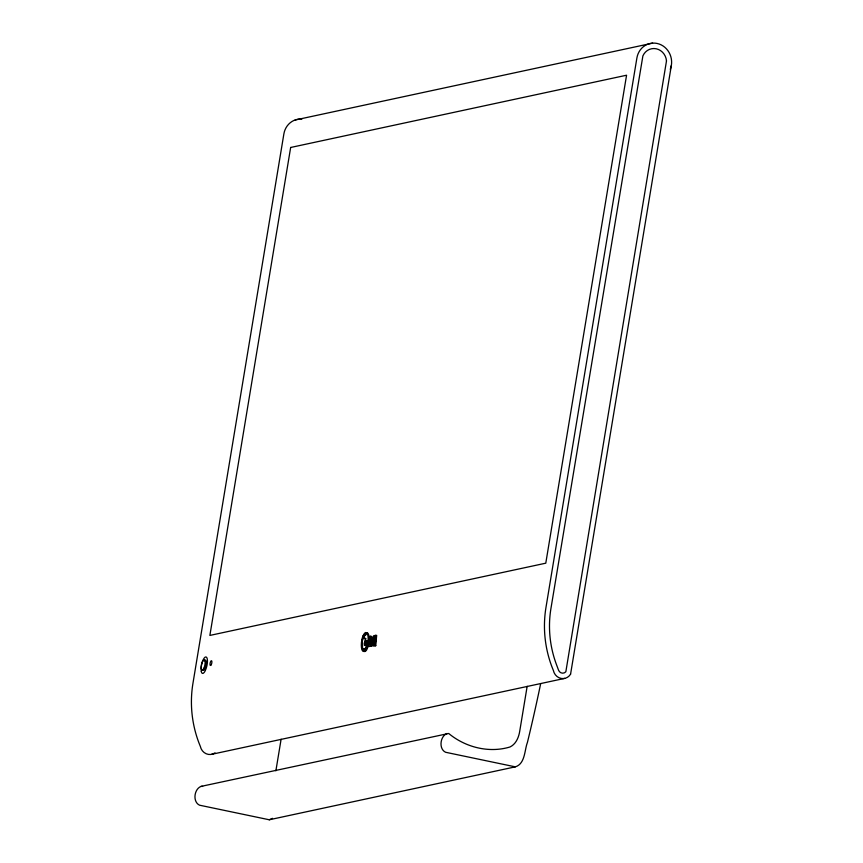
<?xml version="1.0" encoding="UTF-8"?>
<svg xmlns="http://www.w3.org/2000/svg" width="863" height="863" viewBox="0 0 863 863"><rect width="100%" height="100%" fill="white"/><g stroke="black" fill="none" stroke-linecap="round" stroke-linejoin="round"><path stroke-width="1.29" d="M367.142 645.254A7.454 2.503 -82.3 0 0 367.821 641.5L365.901 641.748L365.977 640.929L368.199 640.626L367.67 641.371A8.447 2.826 -82.3 0 1 366.279 647.433A8.306 2.783 -82.3 0 1 362.19 648.318M365.61 638.35L365.071 644.165L366.149 644.1L366.052 645.146L364.607 645.287C363.442 643.55 366.958 637.358 365.254 638.426M365.103 645.351L365.319 643.064M364.607 645.287L365.556 645.082L365.653 644.035M366.387 641.813L366.462 640.993M368.674 646.495L369.612 636.538L370.518 636.344L371.5 636.473L370.766 644.337L371.942 644.078L371.748 646.182L368.674 646.495L371.748 646.182M370.518 636.344L369.785 644.208L371.942 644.078M370.756 646.053L370.961 643.949M375.513 642.655L373.442 642.752L373.593 641.187L376.214 640.961L375.772 645.675L374.283 645.146L375.222 645.794M372.945 645.567A5.102 1.704 -82.3 0 1 371.964 640.907A5.102 1.704 -82.3 0 1 373.873 635.632L376.678 635.362L376.246 639.947L374.51 639.968L374.833 636.581M375.027 636.991A3.84 1.284 -82.3 0 0 373.906 640.152A3.84 1.284 -82.3 0 0 374.067 643.615A3.776 1.262 -82.3 0 0 375.125 644.057L374.143 643.917L374.531 642.525L373.442 642.752M374.24 645.664L375.222 640.831M374.51 639.968L375.265 639.807L375.696 635.222M275.88 770.821L281.111 739.224M527.164 686.312L519.753 731.058C518.792 737.293 515.998 744.186 509.936 747.002C488.911 753.323 465.437 747.336 448.695 733.474L201.079 786.387C194.078 789.019 192.449 801.846 199.536 805.19L269.267 819.774L515.319 766.851C525.287 763.831 524.456 750.023 527.422 742.428A1752.44 1639.258 77.9 0 0 540.68 683.615M570.583 674.132L671.349 65.491A18.662 17.454 77.9 0 0 657.164 43.463A18.662 17.454 77.9 0 0 636.883 58.069L545.977 607.423A108.102 101.122 77.9 0 0 553.366 670.432A10.086 9.428 77.9 0 0 560.961 678.394A10.086 9.428 77.9 0 0 570.594 674.143M670.281 69.385L671.349 65.491M272.492 818.329L269.267 819.774M447.131 733.474C440.119 736.096 438.49 748.922 445.588 752.266L515.319 766.851M295.124 120.011L652.601 43.15M371.5 636.473L369.612 636.538M365.977 640.929L367.714 640.562M365.901 641.748L367.821 641.5M376.214 640.961L373.593 641.187M366.149 644.1L365.071 644.165M211.629 754.327L564.65 678.404M201.079 786.387L202.654 786.398M375.265 639.807L376.246 639.947M374.445 643.485L375.427 643.615M374.779 645.546L375.772 645.675M301.867 119.062A18.662 17.454 77.9 0 0 283.862 134.002L192.945 683.356A108.102 101.122 77.9 0 0 200.335 746.366A10.086 9.428 77.9 0 0 215.016 752.849M201.284 671.241A8.328 2.718 -77.9 0 1 203.193 659.742A8.328 2.718 -77.9 0 1 207.26 658.868A8.328 2.718 -77.9 0 1 205.372 670.368M205.34 670.583A8.328 2.718 -77.9 0 1 201.241 671.468M204.089 660.907A5.275 1.715 -77.9 0 1 206.171 664.132A5.275 1.715 -77.9 0 1 202.967 670.271M367.455 648.296A9.417 3.15 -82.3 0 1 362.838 649.289M363.01 635.837A9.59 3.215 -82.3 0 0 361.78 649.213A9.59 3.215 -82.3 0 0 366.451 648.21A9.59 3.215 -82.3 0 0 367.724 634.823A9.417 3.15 -82.3 0 0 363.096 635.804M363.474 637.185A7.325 2.449 -82.3 0 1 366.106 634.747L365.567 633.658A8.306 2.783 -82.3 0 0 363.301 636.538A8.447 2.826 -82.3 0 0 362.126 648.329M367.336 641.436A7.454 2.503 -82.3 0 1 366.106 646.797A7.325 2.46 -82.3 0 1 362.503 647.574A7.454 2.503 -82.3 0 1 363.409 637.207M365.783 633.183A9.417 3.15 -82.3 0 1 369.03 636.7A9.417 3.15 -82.3 0 1 367.487 648.048M363.787 636.603A8.306 2.783 -82.3 0 1 366.063 633.722M368.167 641.436A8.447 2.826 -82.3 0 1 367.865 643.604M367.39 645.675A8.447 2.826 -82.3 0 1 366.764 647.498M362.32 646.775A8.447 2.826 -82.3 0 1 362.32 642.698M363.096 638.458A8.447 2.826 -82.3 0 1 363.711 636.635M362.665 646.214A7.454 2.503 -82.3 0 1 362.665 642.622M366.592 646.862A7.325 2.46 -82.3 0 1 363.409 648.685M363.97 637.25A7.325 2.449 -82.3 0 1 365.286 635.103M365.276 649.936A8.306 2.783 -82.3 0 1 364.499 650.378M363.776 650.26A8.306 2.783 -82.3 0 1 362.687 648.383M374.283 645.146A24.477 8.199 -82.3 0 1 372.945 645.578L373.927 645.707A24.477 8.199 -82.3 0 0 375.276 645.276M374.143 643.927A3.776 1.262 -82.3 0 1 372.859 640.648A3.776 1.262 -82.3 0 1 374.822 636.667M373.927 645.697A5.102 1.704 -82.3 0 1 373.053 644.197M666.484 60.96L565.848 671.748A4.693 4.38 77.9 0 1 558.577 670.271L556.106 663.604A102.783 96.138 77.9 0 1 550.95 608.426L642.892 55.89A13.215 12.362 77.9 0 1 656.279 48.792A13.215 12.362 77.9 0 1 666.506 60.96M364.1 638.674L364.38 638.113L364.1 638.674M290.658 147.476L209.871 635.427L545.783 563.183L626.57 75.221L290.658 147.476M211.273 664.661A2.449 0.798 -77.9 0 0 211.554 660.745A2.449 0.798 -77.9 0 0 210.033 663.906A2.449 0.798 -77.9 0 0 211.273 664.661M203.841 668.307A5.275 1.715 -77.9 0 0 204.445 659.871A5.275 1.715 -77.9 0 0 201.176 666.668A5.275 1.715 -77.9 0 0 203.841 668.307"/></g></svg>
